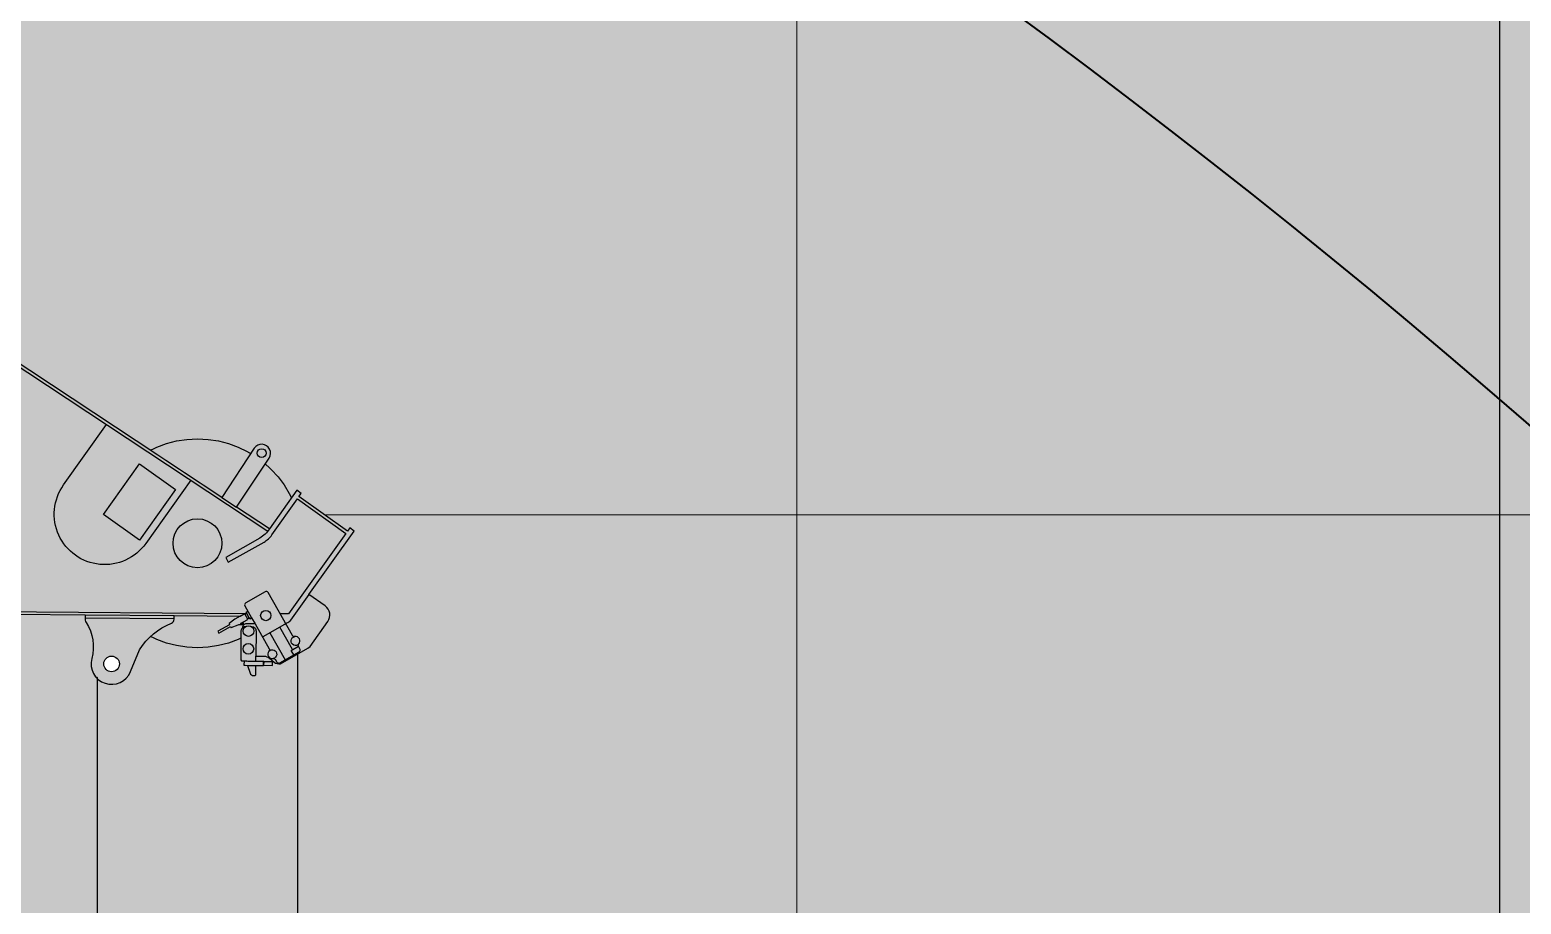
# Model space of a CAD drawing. Header units: millimetres. Extents: x -20671 to 76988, y -14746 to 75470.
# Drawn here: x 6275 to 9630, y 13124 to 15090 of the extents above; entities that cross this region are included whole.
import ezdxf
from ezdxf.enums import TextEntityAlignment as Align

# ---------------------------------------------------------------- set-up
doc = ezdxf.new("R2010")
doc.units = ezdxf.units.MM
doc.set_wipeout_variables(frame=1)
doc.layers.add('PDF_Geometry', color=7, linetype='Continuous', true_color=0xadadad)
doc.layers.add('Техника LTM 1160-5.2 Штрих', color=7, linetype='Continuous', true_color=0xffe79e)
doc.layers.add('Техника LTM 1160-5.2', color=250, linetype='Continuous')
doc.styles.add('arial', font='arial.ttf')
doc.styles.get("Standard").update_dxf_attribs({"font": ''})
doc.styles.get('Standard').set_extended_font_data('Mipgost')

# ---------------------------------------------------------------- blocks, each defined once
blk = doc.blocks.new('LTM 1160-5.2-20230911.15171')
at = {"color": 0, "linetype": 'ByBlock', "lineweight": -2, "ltscale": 30, "transparency": 16777216}
blk.add_wipeout([(224.13196376518832, 70.63896105378728), (192.53308239353817, 134.74424731334932), (143.12606046144228, 186.38650921347698), (80.4807473698537, 220.78915123435752), (10.391454034690074, 234.7701379712579), (-60.65898567478331, 227.03631307988053), (-126.09883768825458, 198.30300838280516), (-179.875313215231, 151.22788002125412), (-217.01441493990424, 90.16509140621974), (-234.0810015578318, 20.76257955273718), (-229.4965174794977, -50.56034478506257), (-203.6849996332528, -117.2067443639819), (-159.03385662529632, -173.0122320730148), (-99.6730479461482, -212.81513929494471), (-31.093087805616964, -232.93393889837898), (40.36279407894402, -231.5077641336071), (108.08536269892532, -208.66852750293293), (165.81069184431618, -166.52871965552714), (208.19953922730082, -108.98601683490841), (231.33119396013416, -41.36276950323264), (234.9999999999968, -2.9558577807620168e-12)], dxfattribs=at)
at = {"layer": 'Техника LTM 1160-5.2 Штрих', "ltscale": 30, "true_color": 0xadadad, "transparency": 16777216}
h = blk.add_hatch(color=253, dxfattribs=at)
h.dxf.hatch_style = 1
edge = h.paths.add_edge_path()
edge.add_arc((0, 0), 235, 0, 360)
at = {"color": 0, "linetype": 'ByBlock', "lineweight": -2, "ltscale": 30, "transparency": 16777216}
blk.add_circle((0, 0), 235, dxfattribs=at)
blk.add_wipeout([(142.68364193032892, 1465.13980431261), (142.68364193032892, 1465.13980431261), (144.5672347591224, 1480.2463648382345), (135.2721544354988, 1492.3027977533393), (120.18343032306637, 1494.324306476532), (108.04259230385651, 1485.1397463319008), (108.04259230385651, 1485.1397463319008), (23.104387444356746, 1338.0218913459098), (23.104387444356746, 1338.0218913459098), (-0.7249882122949884, 1341.37276281012), (-24.49141760531961, 1337.6012488353526), (-46.11271423842686, 1327.0377732870938), (-63.694627564458756, 1310.6078065326728), (-63.694627564458756, 1310.6078065326728), (-341.65014718849864, 1204.4636811953387), (-350.5688342947252, 1227.8187025033694), (-330.53564323438343, 1235.4707363165212), (-341.2388151388295, 1263.4941559020367), (-361.27125882222015, 1255.8447280730757), (-361.9847537907191, 1257.7131297776937), (-394.6817836220289, 1245.226967828988), (-393.9691131178116, 1243.35825128245), (-414.041502981956, 1235.6932527979366), (-403.3382344080019, 1207.6674141706899), (-383.26586412602046, 1215.3325405546057), (-374.3471770197939, 1191.977519246575), (-390.0019850764801, 1185.9993472327478), (-390.0019967928092, 1192.9993472326892), (-400.0019967927801, 1192.999330495135), (-400.0004745098414, 283.49933049641527), (-394.0086118897598, 278.7628844833814), (-390.00045669698727, 272.99934723399906), (-411.4441885379347, 272.9979446438372), (-411.4441383252123, 242.99794464389538), (-390.0004067189584, 242.9993472340284), (-390.00040337511746, 240.9993472340284), (-367.56445303632063, 240.9993847863807), (-277.4090643491072, 112.24206632951973), (-287.1339616558107, 105.4325956722023), (-287.1339616558107, 105.4325956722023), (-288.2787684633479, 104.49763715780068), (-289.27325306538387, 103.4041425640562), (-290.09568865797473, 102.17600179595433), (-290.72810724358726, 100.84004641391198), (-290.72810724358726, 100.84004641391198), (-300.3668953111901, 82.04892340035894), (-313.7370442896763, 65.70109003273114), (-330.242228769077, 52.52568017862768), (-349.14629682489624, 43.11033363887691), (-349.14629682489624, 43.11033363887691), (-349.14629682489624, 43.11033363887691), (-372.98394737560807, 22.920958059120494), (-378.429216213871, -7.839300674469314), (-362.9709473154961, -34.984952126292), (-333.7379209520674, -45.997428673981176), (-322.3085963051126, -44.71780656412011), (-270.6331298070145, -32.81431967293611), (-270.6331298070145, -32.81431967293611), (-246.97416580919582, -33.27999905578281), (-223.68284090770362, -37.460623299939016), (-201.338813119659, -45.25214798672391), (-180.49816480177105, -56.46066316170641), (-180.49816480177105, -56.46066316170641), (-180.49816480177105, -56.46066316170641), (-177.81235070762273, -57.674590084562624), (-174.8893106324541, -58.05281308930853), (-171.98297537909173, -57.562475126854224), (-169.34582456642238, -56.246172914747376), (-169.34582456642238, -56.246172914747376), (-162.69350289876445, -51.5881505449363), (-77.49363402201561, -173.26573997543892), (-89.83212310336239, -167.51323580599274), (-90.2852484564064, -167.30229906440945), (-105.88291238213424, -162.71638767112745), (-106.54697418258002, -163.13435753260273), (-107.39462739233568, -164.95076520138514), (-134.58605486502358, -152.27112321322784), (-136.61339133155707, -156.62268910650187), (-109.42587011541775, -169.29842485120753), (-110.26961707518797, -171.11483251338382), (-110.1641470175673, -171.89608233689796), (-96.6250694537739, -180.89605967575335), (-96.17194410070078, -181.10699641733663), (-94.72689232736604, -181.77962919196602), (-88.50786560196138, -190.66557733953232), (-86.86724252415308, -189.5171370935277), (-91.10266159122682, -183.4704662234583), (-74.8750524808421, -191.03664827151806), (-73.54692828502448, -190.5561772985384), (-73.33259640178596, -190.10033190372633), (-69.08598823516513, -192.0796073320089), (-70.14381451295048, -194.3472961635855), (-65.61227204096201, -196.4603798876051), (-72.22777316288568, -210.64910389168654), (-82.82498663775914, -195.51476850447943), (-82.82498663775914, -195.51476850447943), (-85.048600509322, -193.22634817471067), (-87.87984052554384, -191.75481624299732), (-91.03047055380466, -191.2499829234489), (-94.17973876470933, -191.763243082911), (-95.8720458024037, -192.60870646478747), (-95.8720458024037, -192.60870646478747), (-97.95364787505673, -192.34766366148074), (-100.04390431504532, -192.5266568153138), (-102.05081853574325, -193.13780806074556), (-103.88606201705988, -194.15421934478218), (-103.88606201705988, -194.15421934478218), (-157.13088249394787, -231.43677682659472), (-157.62202904764865, -234.22223460994405), (-154.48506828326197, -238.7784202185287), (-162.42938000633137, -244.2481258706539), (-161.31851340745925, -246.63977664941922), (-158.7177043301782, -250.8595251493971), (-169.03898974307253, -265.8610246292667), (-169.03898974307253, -265.8610246292667), (-170.13749441004018, -268.1415725217123), (-170.51718319634483, -270.6442606002879), (-170.14451474067164, -273.1480036812037), (-169.05241023472627, -275.4316233827269), (-169.05241023472627, -275.4316233827269), (-167.44668060584797, -277.72483478230424), (-167.44668060584797, -277.72483478230424), (-166.88297483076371, -278.26446385773966), (-166.1556714960118, -278.54729525482526), (-165.37549594128996, -278.53027045722683), (-164.66122282249864, -278.21598133604857), (-164.66122282249864, -278.21598133604857), (-147.90243392786942, -266.4813092178084), (-138.1014185871029, -280.39559943479264), (-136.84952038088534, -280.9744154646178), (-126.11689734314871, -296.8374033306028), (-119.49010991575778, -292.35570951382385), (-130.2600604354667, -276.43755299554334), (-129.67316512700938, -276.03347385700897), (-139.60546649983735, -260.67291178769676), (-130.29174811864505, -254.1508789244109), (-119.934562035618, -269.15152732701995), (-119.934562035618, -269.15152732701995), (-118.22305115647555, -272.1565971087525), (-117.05480000656189, -275.41157838876495), (-116.464738459616, -278.81914955505374), (-116.47050893382414, -282.2774266671622), (-116.47050893382414, -282.2774266671622), (-117.67204556633078, -295.85972820082657), (-117.67204556633078, -295.85972820082657), (-117.36914054382112, -299.49249463340925), (-116.43273393439881, -303.0155453097682), (-114.89195375393899, -306.3192916441384), (-112.79472776064381, -309.30096676718676), (-48.15086828064534, -339.56219757162046), (-41.74235645955196, -341.0000702300749), (27.000570965174177, -340.9999551710499), (27.000570965174177, -340.9999551710499), (36.56765358910951, -339.0969274708498), (44.67822823900946, -333.67759511258487), (50.097533446968896, -325.56700232143066), (52.000529121199975, -315.99991332713387), (52.000529121199975, -315.9999133271341), (52.00045380207297, -270.99991296592634), (227.00045358818886, -270.99962005828297), (227.00043350308255, -258.99962005828274), (218.00043350321351, -258.99963512210536), (218.0002092224313, -125.00100181909534), (227.00020921950636, -124.99962005848647), (227.00018913437083, -112.99962005851557), (120.4636060926859, -112.99962005851557), (116.96979256223125, -24.69688566730474), (249.70774003547555, -19.987006758427015), (249.70774003547555, -19.987006758427015), (263.63463117628714, -13.632030988391307), (268.9880376148803, 0.7096932241638569), (262.63161250326925, 14.635922925207524), (248.28933123766902, 19.987836787011247), (248.28933123766902, 19.987836787011247), (115.55539184210647, 15.278100094874162), (72.6794880139932, 1223.657969496678), (72.6794880139932, 1223.657969496678), (80.35527869019114, 1247.7657817159666), (80.24843029464478, 1273.0658401334017), (72.36929056255133, 1297.1079600396706), (57.48091495313548, 1317.5637818080136), (57.48091495313571, 1317.5637818080136)], dxfattribs=at)
at = {"layer": 'Техника LTM 1160-5.2 Штрих', "ltscale": 30, "transparency": 16777216}
h = blk.add_hatch(color=256, dxfattribs=at)
h.dxf.hatch_style = 1
edge = h.paths.add_edge_path()
edge.add_line((57.48091495313565, 1317.563781808014), (142.683641930329, 1465.13980431261))
edge.add_arc((125.2717661836967, 1474.981550252696), 20.00083448672462, 330.5234851517524, 509.4767066467707)
edge.add_line((108.0425923038565, 1485.139746331901), (23.10438744435669, 1338.02189134591))
edge.add_arc((-0.006508896097031425, 1260.076648870774), 81.29928876790379, 73.48482064901314, 141.5709613487938)
edge.add_line((-63.69462756445864, 1310.607806532673), (-341.6501471884985, 1204.463681195339))
edge.add_line((-341.6501471884985, 1204.463681195339), (-350.5688342947251, 1227.818702503369))
edge.add_line((-350.5688342947251, 1227.818702503369), (-330.5356432343833, 1235.470736316522))
edge.add_line((-330.5356432343833, 1235.470736316522), (-341.2388151388295, 1263.494155902037))
edge.add_line((-341.2388151388295, 1263.494155902037), (-361.2712588222203, 1255.844728073076))
edge.add_line((-361.2712588222203, 1255.844728073076), (-361.984753790719, 1257.713129777694))
edge.add_line((-361.984753790719, 1257.713129777694), (-394.6817836220289, 1245.226967828989))
edge.add_line((-394.6817836220289, 1245.226967828989), (-393.9691131178115, 1243.358251282451))
edge.add_line((-393.9691131178115, 1243.358251282451), (-414.041502981956, 1235.693252797937))
edge.add_line((-414.041502981956, 1235.693252797937), (-403.3382344080019, 1207.66741417069))
edge.add_line((-403.3382344080019, 1207.66741417069), (-383.2658641260205, 1215.332540554606))
edge.add_line((-383.2658641260205, 1215.332540554606), (-374.3471770197939, 1191.977519246575))
edge.add_line((-374.3471770197939, 1191.977519246575), (-390.0019850764802, 1185.999347232748))
edge.add_line((-390.0019850764802, 1185.999347232748), (-390.0019967928092, 1192.99934723269))
edge.add_line((-390.0019967928092, 1192.99934723269), (-400.0019967927801, 1192.999330495135))
edge.add_line((-400.0019967927801, 1192.999330495135), (-400.0004745098413, 283.4993304964155))
edge.add_line((-400.0004745098413, 283.4993304964155), (-394.0086118897598, 278.7628844833816))
edge.add_line((-394.0086118897598, 278.7628844833816), (-390.0004566969874, 272.9993472339993))
edge.add_line((-390.0004566969874, 272.9993472339993), (-411.4441885379347, 272.9979446438374))
edge.add_line((-411.4441885379347, 272.9979446438374), (-411.4441383252124, 242.9979446438956))
edge.add_line((-411.4441383252124, 242.9979446438956), (-390.0004067189584, 242.9993472340284))
edge.add_line((-390.0004067189584, 242.9993472340284), (-390.0004033751175, 240.9993472340284))
edge.add_line((-390.0004033751175, 240.9993472340284), (-367.5644530363206, 240.9993847863807))
edge.add_line((-367.5644530363206, 240.9993847863807), (-277.4090643491072, 112.2420663295197))
edge.add_line((-277.4090643491072, 112.2420663295197), (-287.1339616558107, 105.4325956722023))
edge.add_arc((-281.3981835829864, 97.24108482820324), 10.00000000040231, 125.0000958885554, 158.9061810958162)
edge.add_arc((-384.0273438464527, 136.8296622679019), 99.99999999997614, 290.4145754128195, 338.9061810968254, ccw=False)
edge.add_arc((-333.1013347320527, -0.001273803827748332), 46.00055983196999, 110.4138912203017, 283.5693357160644)
edge.add_line((-322.3085963051126, -44.71780656412011), (-270.6331298070145, -32.81431967293611))
edge.add_arc((-261.7463269561588, -182.5507504303524), 149.9999132029099, 57.20364546759322, 93.3964995498327, ccw=False)
edge.add_arc((-175.0816026389559, -48.054662071023), 10.00000000001037, 237.2035440112385, 305.0000958880942)
edge.add_line((-169.3458245664224, -56.24617291474715), (-162.6935028987646, -51.58815054493607))
edge.add_line((-162.6935028987646, -51.58815054493607), (-77.49363402201561, -173.2657399754389))
edge.add_line((-77.49363402201561, -173.2657399754389), (-89.83212310336239, -167.5132358059927))
edge.add_line((-89.83212310336239, -167.5132358059927), (-90.2852484564064, -167.3022990644095))
edge.add_line((-90.2852484564064, -167.3022990644095), (-105.8829123821342, -162.7163876711274))
edge.add_line((-105.8829123821342, -162.7163876711274), (-106.54697418258, -163.1343575326027))
edge.add_line((-106.54697418258, -163.1343575326027), (-107.3946273923357, -164.9507652013854))
edge.add_line((-107.3946273923357, -164.9507652013854), (-134.5860548650235, -152.2711232132278))
edge.add_line((-134.5860548650235, -152.2711232132278), (-136.6133913315571, -156.6226891065016))
edge.add_line((-136.6133913315571, -156.6226891065016), (-109.4258701154176, -169.2984248512075))
edge.add_line((-109.4258701154176, -169.2984248512075), (-110.2696170751879, -171.1148325133836))
edge.add_line((-110.2696170751879, -171.1148325133836), (-110.1641470175673, -171.896082336898))
edge.add_line((-110.1641470175673, -171.896082336898), (-96.6250694537739, -180.8960596757533))
edge.add_line((-96.6250694537739, -180.8960596757533), (-96.17194410070078, -181.1069964173366))
edge.add_line((-96.17194410070078, -181.1069964173366), (-94.72689232736593, -181.7796291919658))
edge.add_line((-94.72689232736593, -181.7796291919658), (-88.50786560196138, -190.6655773395323))
edge.add_line((-88.50786560196138, -190.6655773395323), (-86.86724252415297, -189.5171370935277))
edge.add_line((-86.86724252415297, -189.5171370935277), (-91.10266159122693, -183.4704662234581))
edge.add_line((-91.10266159122693, -183.4704662234581), (-74.87505248084199, -191.0366482715181))
edge.add_line((-74.87505248084199, -191.0366482715181), (-73.54692828502448, -190.5561772985384))
edge.add_line((-73.54692828502448, -190.5561772985384), (-73.33259640178585, -190.1003319037263))
edge.add_line((-73.33259640178585, -190.1003319037263), (-69.08598823516513, -192.0796073320089))
edge.add_line((-69.08598823516513, -192.0796073320089), (-70.14381451295048, -194.3472961635853))
edge.add_line((-70.14381451295048, -194.3472961635853), (-65.61227204096213, -196.4603798876051))
edge.add_line((-65.61227204096213, -196.4603798876051), (-72.22777316288557, -210.6491038916865))
edge.add_line((-72.22777316288557, -210.6491038916865), (-82.82498663775914, -195.5147685044794))
edge.add_arc((-91.01709391098541, -201.2503495389523), 10.00037556190027, 34.99721113865375, 108.4364491702096)
edge.add_line((-94.17973876470933, -191.7632430829108), (-95.87204580240359, -192.6087064647872))
edge.add_arc((-98.15028394298032, -202.3457301873726), 9.999999999968392, 76.83101563909605, 125.0000958990762)
edge.add_line((-103.8860620170599, -194.1542193447822), (-157.1308824939479, -231.4367768265947))
edge.add_line((-157.1308824939479, -231.4367768265947), (-157.6220290476485, -234.2222346099443))
edge.add_line((-157.6220290476485, -234.2222346099443), (-154.4850682832621, -238.7784202185285))
edge.add_line((-154.4850682832621, -238.7784202185285), (-162.4293800063315, -244.2481258706539))
edge.add_line((-162.4293800063315, -244.2481258706539), (-161.3185134074592, -246.6397766494192))
edge.add_line((-161.3185134074592, -246.6397766494192), (-158.7177043301781, -250.8595251493971))
edge.add_line((-158.7177043301781, -250.8595251493971), (-169.0389897430723, -265.8610246292665))
edge.add_arc((-162.0004862921924, -270.6562032449086), 8.516705277509649, 145.7342505949757, 214.1050620652722)
edge.add_line((-169.0524102347263, -275.4316233827267), (-167.4466806058481, -277.7248347823042))
edge.add_arc((-165.8083784373061, -276.5776791675299), 1.999999999989416, 215.0000958977086, 305.0000958988708)
edge.add_line((-164.6612228224985, -278.2159813360486), (-147.9024339278694, -266.4813092178083))
edge.add_line((-147.9024339278694, -266.4813092178083), (-138.1014185871027, -280.3955994347925))
edge.add_line((-138.1014185871027, -280.3955994347925), (-136.8495203808852, -280.9744154646178))
edge.add_line((-136.8495203808852, -280.9744154646178), (-126.1168973431486, -296.8374033306027))
edge.add_line((-126.1168973431486, -296.8374033306027), (-119.4901099157578, -292.355709513824))
edge.add_line((-119.4901099157578, -292.355709513824), (-130.2600604354666, -276.4375529955432))
edge.add_line((-130.2600604354666, -276.4375529955432), (-129.6731651270093, -276.0334738570091))
edge.add_line((-129.6731651270093, -276.0334738570091), (-139.6054664998373, -260.6729117876966))
edge.add_line((-139.6054664998373, -260.6729117876966), (-130.291748118645, -254.1508789244108))
edge.add_line((-130.291748118645, -254.1508789244108), (-119.934562035618, -269.1515273270197))
edge.add_arc((-136.3927075403216, -280.5150411564292), 20.00000000012935, -5.055419595083777, 34.62310889913948, ccw=False)
edge.add_line((-116.470508933824, -282.2774266671622), (-117.6720455663308, -295.8597282008268))
edge.add_arc((-97.00334990358772, -295.9653556848196), 20.66896556590263, 179.7071921496335, 220.180652479534)
edge.add_line((-112.7947277606436, -309.3009667671868), (-48.15086828064523, -339.5621975716203))
edge.add_line((-48.15086828064523, -339.5621975716203), (-41.74235645955196, -341.0000702300749))
edge.add_line((-41.74235645955196, -341.0000702300749), (27.00057096517412, -340.9999551710498))
edge.add_arc((27.00052912122919, -315.9999551710789), 25.00000000000592, 270.0000958992577, 360.0000958992577)
edge.add_line((52.00052912120009, -315.999913327134), (52.00045380207303, -270.9999129659263))
edge.add_line((52.00045380207303, -270.9999129659263), (227.000453588189, -270.9996200582827))
edge.add_line((227.000453588189, -270.9996200582827), (227.0004335030826, -258.9996200582827))
edge.add_line((227.0004335030826, -258.9996200582827), (218.0004335032136, -258.9996351221052))
edge.add_line((218.0004335032136, -258.9996351221052), (218.0002092224313, -125.0010018190951))
edge.add_line((218.0002092224313, -125.0010018190951), (227.0002092195064, -124.9996200584865))
edge.add_line((227.0002092195064, -124.9996200584865), (227.0001891343709, -112.9996200585156))
edge.add_line((227.0001891343709, -112.9996200585156), (120.4636060926859, -112.9996200585156))
edge.add_line((120.4636060926859, -112.9996200585156), (116.9697925622313, -24.69688566730474))
edge.add_line((116.9697925622313, -24.69688566730474), (249.7077400354756, -19.98700675842701))
edge.add_arc((249.0006157339229, 0.0004888214199306847), 20.00000010830619, 272.0261841847666, 452.0381097647727)
edge.add_line((248.2893312376691, 19.98783678701147), (115.5553918421065, 15.27810009487439))
edge.add_line((115.5553918421065, 15.27810009487439), (72.67948801399325, 1223.657969496679))
edge.add_arc((-0.0065088960706845, 1260.07664887077), 81.29928876787717, 333.3872434464739, 404.999855028555)
edge = h.paths.add_edge_path(flags=16)
edge.add_arc((-333.1010151949449, 0), 17.61324865406925, 0, 360)
at = {"color": 0, "linetype": 'ByBlock', "lineweight": -2, "ltscale": 30, "transparency": 16777216}
for points in [[(-367.5644530363206, 240.9993847863807), (-277.4090643491072, 112.2420663295197), (-287.1339616558107, 105.4325956722023, 0.1490320936970382), (-290.7281072435871, 100.8400464139122, -0.2147995355087378), (-349.1462968248961, 43.11033363887691, 0.941985344283193), (-322.3085963051126, -44.71780656412011), (-270.6331298070145, -32.81431967293611, -0.1592471493601795), (-180.4981648017711, -56.46066316170618, 0.3047602593212433), (-169.3458245664224, -56.24617291474715), (-162.6935028987646, -51.58815054493607), (-77.49363402201561, -173.2657399754389), (-89.83212310336239, -167.5132358059927), (-90.2852484564064, -167.3022990644095), (-105.8829123821342, -162.7163876711274), (-106.54697418258, -163.1343575326027), (-107.3946273923357, -164.9507652013854), (-134.5860548650235, -152.2711232132278), (-136.6133913315571, -156.6226891065016), (-109.4258701154176, -169.2984248512075), (-110.2696170751879, -171.1148325133836), (-110.1641470175673, -171.896082336898), (-96.6250694537739, -180.8960596757533), (-96.17194410070078, -181.1069964173366), (-94.72689232736593, -181.7796291919658), (-88.50786560196138, -190.6655773395323), (-86.86724252415297, -189.5171370935277), (-91.10266159122693, -183.4704662234581), (-74.87505248084199, -191.0366482715181), (-73.54692828502448, -190.5561772985384), (-73.33259640178585, -190.1003319037263), (-69.08598823516513, -192.0796073320089), (-70.14381451295048, -194.3472961635853), (-65.61227204096213, -196.4603798876051), (-72.22777316288557, -210.6491038916865), (-82.82498663775914, -195.5147685044794, 0.3318768264831602), (-94.17973876470933, -191.7632430829108), (-95.87204580240359, -192.6087064647872, 0.2133277663969184), (-103.8860620170599, -194.1542193447822), (-157.1308824939479, -231.4367768265947), (-157.6220290476485, -234.2222346099443), (-154.4850682832621, -238.7784202185285), (-162.4293800063315, -244.2481258706539), (-161.3185134074592, -246.6397766494192), (-158.7177043301781, -250.8595251493971), (-169.0389897430723, -265.8610246292665, 0.3075007625648388), (-169.0524102347263, -275.4316233827267), (-167.4466806058481, -277.7248347823042, 0.4142135623790311), (-164.6612228224985, -278.2159813360486), (-147.9024339278694, -266.4813092178083), (-138.1014185871027, -280.3955994347925), (-136.8495203808852, -280.9744154646178), (-126.1168973431486, -296.8374033306027), (-119.4901099157578, -292.355709513824), (-130.2600604354666, -276.4375529955432), (-129.6731651270093, -276.0334738570091), (-139.6054664998373, -260.6729117876966), (-130.291748118645, -254.1508789244108), (-119.934562035618, -269.1515273270197, -0.1748810421925224), (-116.470508933824, -282.2774266671622), (-117.6720455663308, -295.8597282008268, 0.1784578504414429), (-112.7947277606436, -309.3009667671868), (-48.15086828064523, -339.5621975716203), (-41.74235645955196, -341.0000702300749), (27.00057096517412, -340.9999551710498, 0.414213562373095), (52.00052912120009, -315.999913327134), (52.00045380207303, -270.9999129659263), (227.000453588189, -270.9996200582827), (227.0004335030826, -258.9996200582827), (218.0004335032136, -258.9996351221052), (218.0002092224313, -125.0010018190951), (227.0002092195064, -124.9996200584865), (227.0001891343709, -112.9996200585156), (120.4636060926859, -112.9996200585156), (116.9697925622313, -24.69688566730474), (249.7077400354756, -19.98700675842701, 1.000104075733851), (248.2893312376691, 19.98783678701147), (115.5553918421065, 15.27810009487439), (72.67948801399325, 1223.657969496679, 0.3230519695797234)], [(106.7161178605893, 94.50017861710512), (-67.79475372757588, 94.49988652818138, -0.9999999999999999), (-67.79513367063191, 321.499886527803), (98.68431423735456, 321.499886527803)], [(120.4636060926859, -112.9996200585156, -0.1230014088715313), (90.88984705752227, -107.3783150964882), (11.00812424847391, -70.12901877920376), (5.345492808759445, -81.28071513475152), (89.12330347605166, -120.3467791180592, 0.1095178116840904), (112.3673164967477, -125.4998119262164), (212.000210056518, -125.4996451648476), (212.0004335032136, -258.999645164673), (-10.13697701667843, -259.0000169689301), (-21.20274692463863, -243.1965160294785)], [(-72.22777316288557, -210.6491038916865), (-99.4249352420884, -268.972186990286, -0.3178372451831273), (-104.4381979973405, -271.8358437225688, 0.707106781183675), (-112.4071357597713, -288.9253605821286, -0.3178372451866732), (-111.3783418857347, -294.6064622796548), (-113.8539734594087, -299.915494521847, 0.4142135624463242), (-111.435514711935, -306.5601207189611), (-66.12008999315731, -327.6909579584026, 0.414213562517596), (-59.47546379557753, -325.2724992097646), (-56.69092902020202, -319.3989925516071, -0.2827361770730541), (-51.98656946670962, -317.0998102354642, 0.707106781188713), (-44.0176317042642, -300.0102933758753, -0.3178372452008595), (-45.04642557831539, -294.3291916783201), (1.803964199891197, -193.8577675234701, 0.4142135623742279), (-0.6144945481064497, -187.213141327491), (-45.92991926672403, -166.0823040880205, 0.4142135625134249), (-52.57454546437657, -168.500762836542), (-65.61227204097668, -196.4603798876051)], [(-95.87204580240359, -192.6087064647872, -0.1845760551220786), (-89.95877310032665, -196.609952113271), (-89.74616154967225, -196.9135917938838)], [(-82.14129548969504, -207.7744274088764), (-81.92868379657739, -208.078067292925, -0.4142135623736886), (-84.3844165650371, -222.0053562096437), (-130.291748118645, -254.1508789244108)], [(-129.6731651270093, -276.0334738570091), (-130.6994167654047, -275.2992995044333), (-150.8886235607933, -246.3881992126117), (-154.3269251752499, -240.825730384473, -0.1058725393008561), (-155.028347553729, -239.1524712124956)], [(-154.4850682832621, -238.7784202185285), (-151.3126734194375, -243.2328961750027, -0.3034602651739016), (-151.2655863982072, -245.4547448808444)], [(-85.74995993069024, -239.6459796455456, 0.4142135623530104), (-84.78257643152028, -242.3038301239721), (-34.02930074531469, -265.9703678327496, 0.4142135623864848), (-31.37145026694634, -265.0029843335506)], [(52.00045380207303, -270.9999129659263), (-19.55809409539506, -271.0000327376183, -0.1671994160480134), (-30.22174841107335, -267.5545180055196), (-31.93966839590576, -266.2209028536163)], [(-104.4381979973405, -271.8358437225688, -1.414213562371505), (-112.4071357597713, -288.9253605821286)], [(-51.98656946670962, -317.0998102354642, -1.414213562376099), (-44.0176317042642, -300.0102933758753)]]:
    blk.add_lwpolyline(points, format="xyb", dxfattribs=at)
for points in [[(72.20627880962275, 1236.930843815295), (66.21005227783462, 1236.718082495616), (114.1027464906656, -113.0359242974955)], [(-390.0004746749328, 283.4993474697694), (-64.89881112384319, -180.7922913469956)], [(-168.7552209231071, -55.83262631858815), (-283.4707823734352, 107.9975905558676)], [(-277.4090643491072, 112.2420663295197), (-162.6935028987646, -51.58815054493607)], [(115.5553918421065, 15.27810009487439), (116.9697925622313, -24.69688566730474)], [(-77.49378538684687, -173.2655238048465), (-68.5352314835036, -177.4428876601742), (-68.05085426052392, -178.7710118494288), (-68.26084616512526, -179.2253861952922), (-64.01569393731188, -181.2045988455648)], [(-68.26084616512526, -179.2253861952922), (-73.33259640178585, -190.1003319037263)], [(-69.0863087955513, -192.0794579240028), (-62.9593298513355, -178.9400517588365), (-58.42778737937624, -181.0531354828854)], [(-158.7177043301781, -250.8595251493971), (-147.9024339278694, -266.4813092178083)], [(-69.53877559867396, -249.4121001293533), (-98.91063936227874, -312.4005404898198)], [(-70.35332629582263, -313.0281399131636), (-45.84155509738775, -260.4622472381743)], [(-138.1014185871027, -280.3955994347925), (-130.6994167654047, -275.2992995044333)], [(-130.2600604354666, -276.4375529955432), (-130.5737173643283, -275.9739631139091), (-137.2005038336647, -280.4556563287333), (-136.8495203808852, -280.9744154646178)], [(-78.64496534173668, -321.8505381878931), (-73.78487277653767, -311.4279905023577), (-56.69092902020202, -319.3989925516071)]]:
    blk.add_lwpolyline(points, dxfattribs=at)
blk.add_lwpolyline([(-69.90035132164485, 209.8998830040218), (69.89964867816889, 209.9001169954136), (69.89981571924, 110.1001169956289), (-69.90018428058829, 110.0998830042372)], close=True, dxfattribs=at)
for centre, radius in [((0, 0), 55.00000000000764), ((-333.1010151949449, 0), 17.61324865406925), ((248.9985356365796, 0.000415014277677983), 9.999999999996792), ((-94.13523930303927, -208.079787633993), 11.9978303482243), ((-126.9012826734397, -231.0228999304818), 11.99999999998676), ((-43.26197893706558, -219.516114492435), 11.53733071381664)]:
    blk.add_circle(centre, radius, dxfattribs=at)
blk = doc.blocks.new('*U99')
at = {"color": 0, "linetype": 'ByBlock', "lineweight": -2, "ltscale": 30, "transparency": 16777216}
blk.add_lwpolyline([(6426.867345128434, 13735.55336831234), (6876.867345128434, 13735.55336831234), (6876.867345128467, 11886.55336831233), (6426.867345128467, 11886.55336831233)], close=True, dxfattribs=at)
at = {"layer": 'Defpoints', "color": 251, "linetype": 'ByBlock', "lineweight": -2, "ltscale": 30, "transparency": 16777216}
for tag, p, rotation in [('00', (13407.14005751125, 23701.36074371416), 54.52844826532923), ('20', (15910.27636554468, 21042.51638688279), 34.52844826531553), ('40', (17409.73116441529, 17756.58766310678), 14.52844826531443)]:
    blk.add_attdef(tag, p, '', height=150, rotation=rotation, dxfattribs=at)
at = {"color": 0, "linetype": 'ByBlock', "lineweight": -2, "ltscale": 30, "transparency": 16777216, "rotation": 54.52844826531938}
blk.add_blockref('LTM 1160-5.2-20230911.15171', (6651.867345128434, 13735.55336831234), dxfattribs=at)
at = {"layer": 'Defpoints', "color": 250, "linetype": 'ByBlock', "lineweight": -2, "transparency": 16777216, "style": 'arial', "width": 0.75}
blk.add_attdef('МАРКА', text='', height=250, rotation=54.52844826532923, dxfattribs=at).set_placement((4917.535359433208, 12271.65529583773), align=Align.MIDDLE_CENTER)

msp = doc.modelspace()

# ---------------------------------------------------------------- hatches: boundary and pattern name
at = {"lineweight": 35, "true_color": 0xfff1c8, "transparency": 33554687}
h = msp.add_hatch(color=254, dxfattribs=at)
h.dxf.hatch_style = 1
h.paths.add_polyline_path([(76987.7907317191, -3683.580156411333), (-20670.64332052703, -3683.580156411333), (-20670.64332052703, 75469.91112000513), (76987.7907317191, 75469.91112000513)])

# ---------------------------------------------------------------- linework, layer by layer
at = {"layer": 'Defpoints', "color": 251, "linetype": 'ByBlock', "lineweight": -2, "transparency": 16777216}
msp.add_lwpolyline([(-5500.540830762049, -1297.56238483607), (9582.468043944482, -1297.56238483607), (9582.468043944482, 18813.11611477264), (-5500.540830762049, 18813.11611477264)], close=True, dxfattribs=at)
at = {"layer": 'PDF_Geometry', "lineweight": 9, "transparency": 16777216}
for points in [[(8000.315264379747, 0), (8000.315264379747, 67998.22054857419)], [(62000.00000000001, 13999.71828416221), (0.04273992321200382, 13999.71828416221)]]:
    msp.add_lwpolyline(points, dxfattribs=at)
at = {"layer": 'PDF_Geometry', "color": 250, "lineweight": 40, "transparency": 16777216}
for centre, radius, start, end in [((-1920.086738720815, 937.3672246587277), 48999.55137209102, 12.0525611422769, 77.12258066975077), ((-1919.675606182784, 937.7612244735668), 44499.18451044708, 9.261123784351867, 77.11913357171558), ((-1919.863388100776, 937.5249989113646), 39999.49232577181, 3.625086312580911, 77.11446108851344), ((-1919.018563364441, 939.01322017049), 35498.07048785665, 17.15727750452163, 77.10946249923701), ((-1919.323292419226, 938.3234182892814), 31098.83764964985, 15.83332678723781, 78.03432010449814), ((-1919.807101771061, 937.8170909272798), 26599.74191285677, 12.98378708049627, 78.24006796925276), ((-1686.543021705045, 1195.801964806431), 21797.01154290112, 5.772621377935145, 77.5828594226512), ((-1919.652601226236, 937.9980620051011), 17599.66443853118, 25.23785120858226, 73.38022550198585)]:
    msp.add_arc(centre, radius, start, end, dxfattribs=at)

# ---------------------------------------------------------------- next in the draw order: block references
at = {"layer": 'Техника LTM 1160-5.2'}
msp.add_blockref('*U99', (0, 200), dxfattribs=at)

doc.saveas('drawing.dxf')
